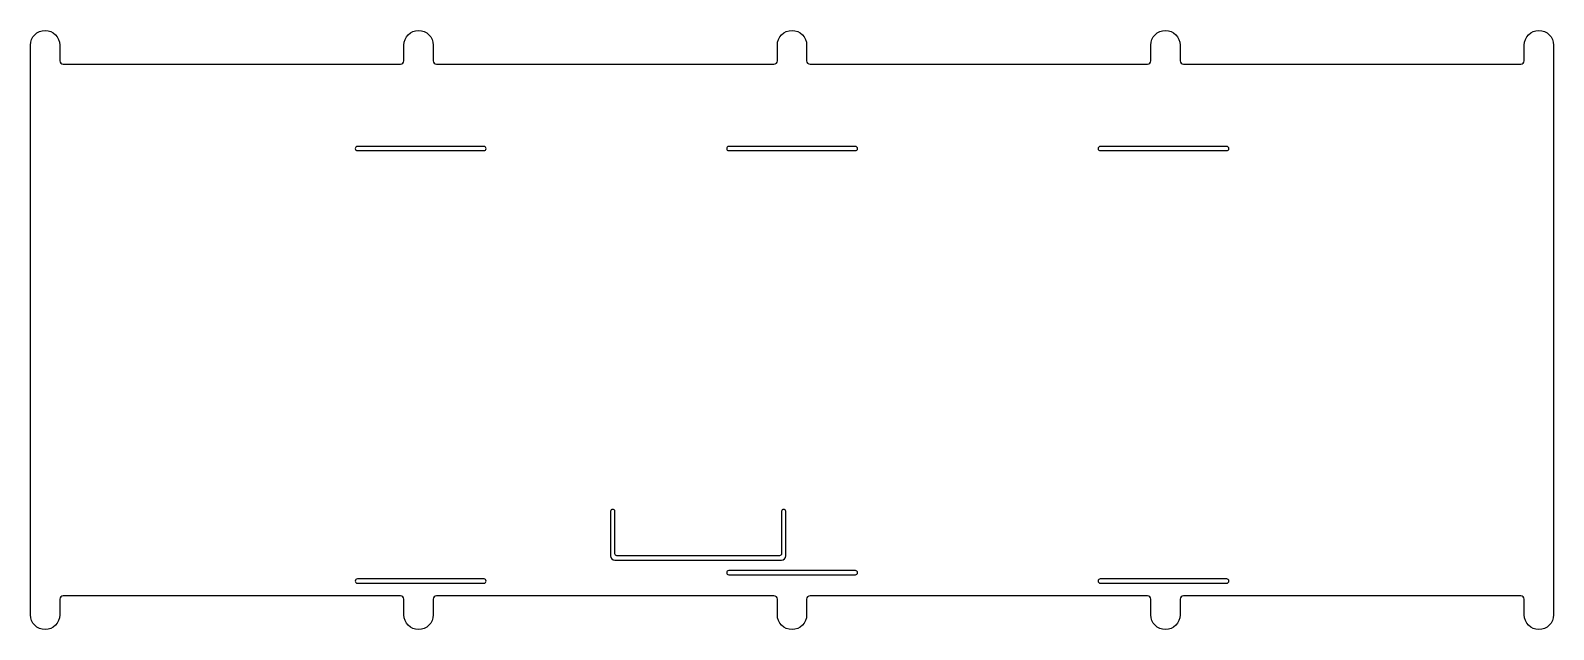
# Model space of a CAD drawing. Header units: millimetres. Extents: x 1 to 361, y -142 to -1.
import ezdxf

# ---------------------------------------------------------------- set-up
doc = ezdxf.new("R2010")
doc.units = ezdxf.units.MM
doc.layers.get('0').update_dxf_attribs({"linetype": 'CONTINUOUS'})

msp = doc.modelspace()

# ---------------------------------------------------------------- linework, layer by layer
for points in [[(361.425, -4), (361.425, -139, -1), (354.475, -139), (354.475, -135.26875, 0.414213562), (353.68125, -134.475), (273.73125, -134.475, 0.414213562), (272.9375, -135.26875), (272.9375, -139, -1), (265.9875, -139), (265.9875, -135.26875, 0.414213562), (265.19375, -134.475), (185.24375, -134.475, 0.414213562), (184.45, -135.26875), (184.45, -139, -1), (177.5, -139), (177.5, -135.26875, 0.414213562), (176.70625, -134.475), (96.75625, -134.475, 0.414213562), (95.9625, -135.26875), (95.9625, -139, -1), (89.0125, -139), (89.0125, -135.26875, 0.414213562), (88.21875, -134.475), (8.26875, -134.475, 0.414213562), (7.475, -135.26875), (7.475, -139, -1), (0.525, -139), (0.525, -4, -1), (7.475, -4), (7.475, -7.73125, 0.414213562), (8.26875, -8.525), (88.21875, -8.525, 0.414213562), (89.0125, -7.73125), (89.0125, -4, -1), (95.9625, -4), (95.9625, -7.73125, 0.414213562), (96.75625, -8.525), (176.70625, -8.525, 0.414213562), (177.5, -7.73125), (177.5, -4, -1), (184.45, -4), (184.45, -7.73125, 0.414213562), (185.24375, -8.525), (265.19375, -8.525, 0.414213562), (265.9875, -7.73125), (265.9875, -4, -1), (272.9375, -4), (272.9375, -7.73125, 0.414213562), (273.73125, -8.525), (353.68125, -8.525, 0.414213562), (354.475, -7.73125), (354.475, -4, -1)], [(78, -29), (108, -29, 1), (108, -28), (78, -28, 1)], [(196, -28), (166, -28, 1), (166, -29), (196, -29, 1)], [(284, -28), (254, -28, 1), (254, -29), (284, -29, 1)], [(138, -114.5), (138, -125, 0.414213562), (139, -126), (178.5, -126, 0.414213562), (179.5, -125), (179.5, -114.5, 1), (178.5, -114.5), (178.5, -124.5, -0.414213562), (178, -125), (139.5, -125, -0.414213562), (139, -124.5), (139, -114.5, 1)], [(196, -128.5), (166, -128.5, 1), (166, -129.5), (196, -129.5, 1)], [(108, -130.5), (78, -130.5, 1), (78, -131.5), (108, -131.5, 1)], [(284, -130.5), (254, -130.5, 1), (254, -131.5), (284, -131.5, 1)]]:
    msp.add_lwpolyline(points, format="xyb", close=True)

doc.saveas('drawing.dxf')
